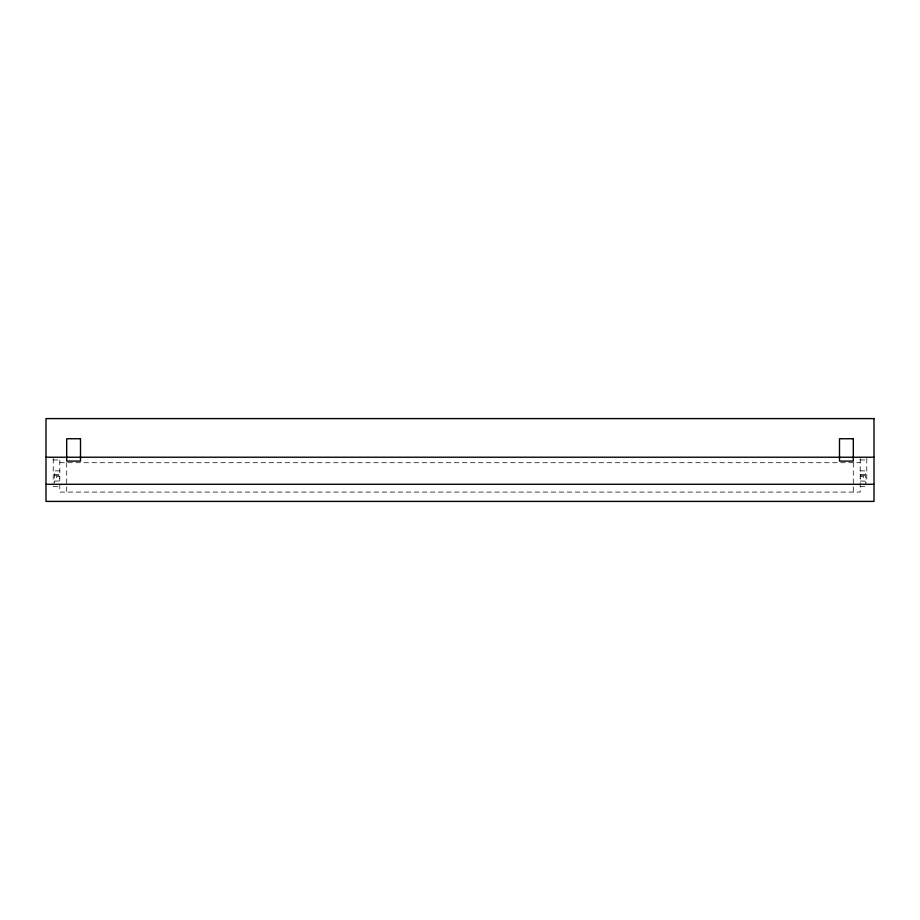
<?xml version="1.0" encoding="UTF-8"?>
<svg xmlns="http://www.w3.org/2000/svg" width="920" height="920" viewBox="0 0 920 920"><rect width="100%" height="100%" fill="white"/><g stroke="black" fill="none" stroke-linecap="round" stroke-linejoin="round"><path stroke-width="0.69" stroke-dasharray="4.6 3.45" d="M53.222 459.966L59.8 459.966M860.2 459.966L866.778 459.966M59.8 462.714L860.2 462.714M59.8 470.867L54.326 470.867L54.326 483.46M860.2 470.867L865.674 470.867L865.674 483.46M54.326 474.478L59.8 474.501M860.2 474.478L865.674 474.501M54.326 475.387L59.8 475.387M860.2 475.387L865.674 475.387M59.8 476.629L56.35 476.629L56.35 478.17L59.8 478.17M860.2 476.629L863.65 476.629L863.65 478.17L860.2 478.17M54.326 481.068L59.8 481.056M860.2 481.068L865.674 481.056M53.222 486.668L59.8 486.668M860.2 486.668L866.778 486.668M866.778 458.459L866.778 482.839M860.2 458.459L860.2 492.085L59.8 492.085L59.8 458.459M853.3 462.714L853.3 492.085M66.7 462.714L66.7 492.085M53.233 458.459L53.222 482.839"/><path stroke-width="1.38" d="M46 457.228L874 457.228M46 484.276L874 484.276M874 418.6L46 418.6L46 501.4L874 501.4L874 418.6M80.5 438.736L66.7 438.736L66.7 461.092L80.5 461.092L80.5 438.736M853.3 438.736L839.5 438.736L839.5 461.092L853.3 461.092L853.3 438.736"/></g></svg>
